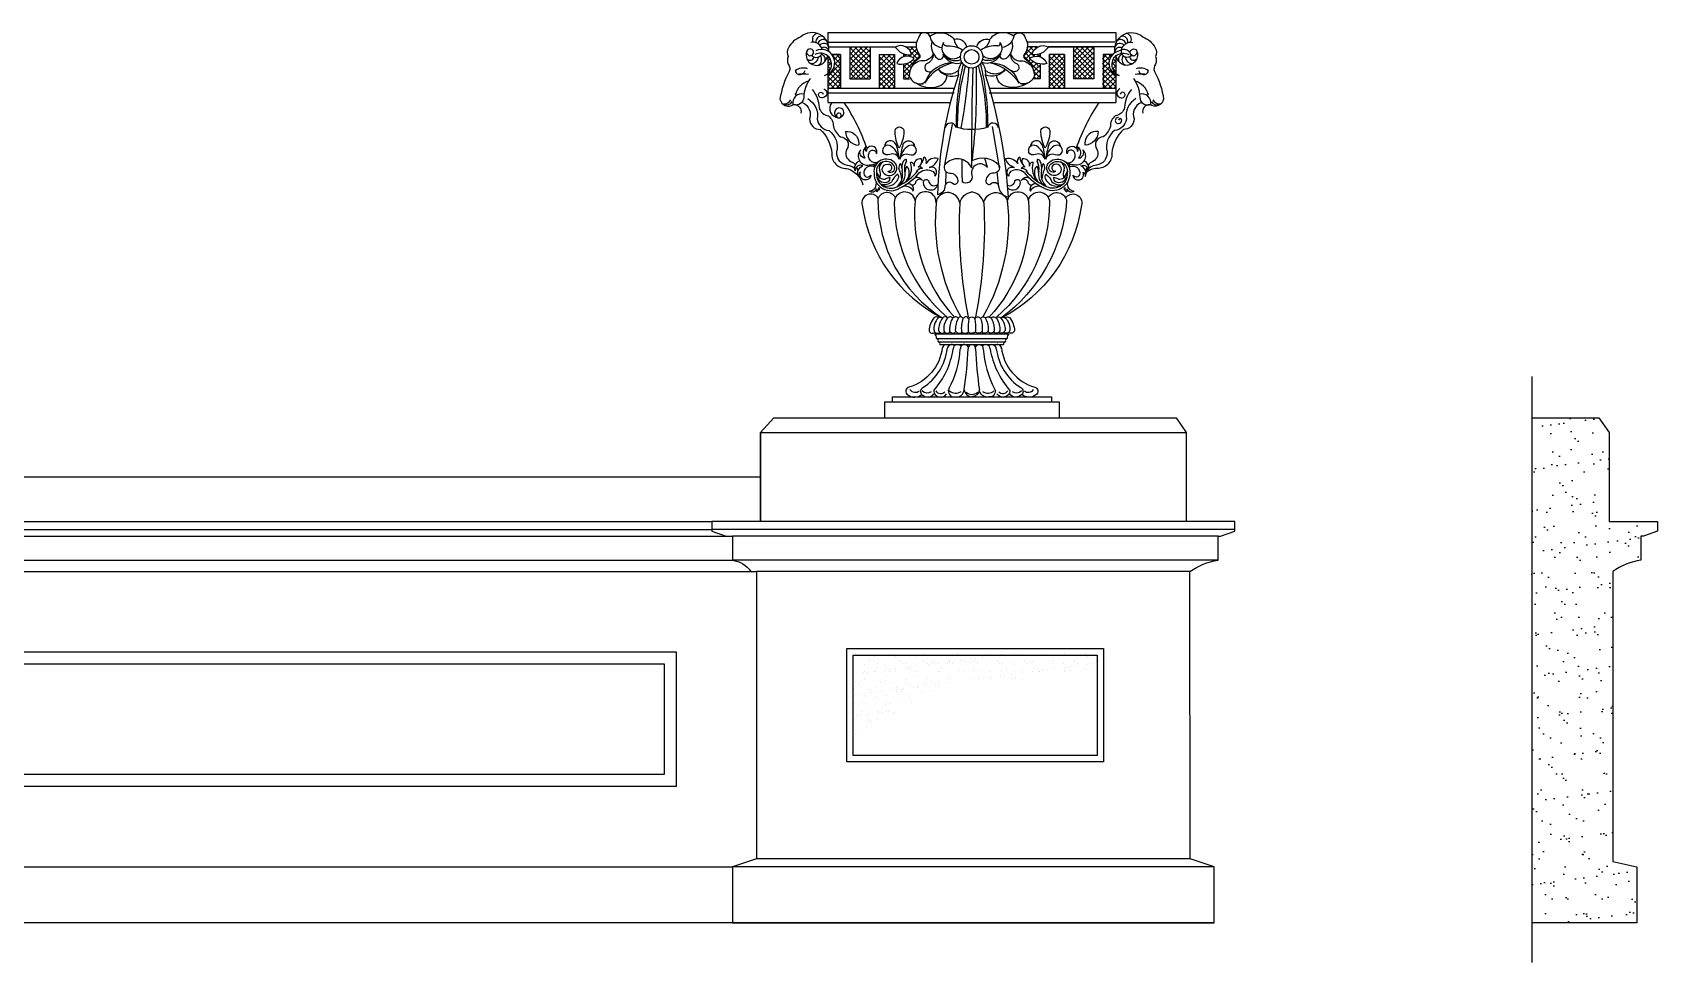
# Model space of a CAD drawing. Extents: x 241 to 4289, y 3278 to 4436.
# Drawn here: x 2265 to 4289, y 3278 to 4436 of the extents above; entities that cross this region are included whole.
import ezdxf

# ---------------------------------------------------------------- set-up
doc = ezdxf.new("R2010")
doc.units = 0
doc.header["$LTSCALE"] = 0.85
doc.header["$MEASUREMENT"] = 0
doc.layers.get('0').update_dxf_attribs({"color": 3, "linetype": 'CONTINUOUS'})
for name, color, linetype in [('2', 2, 'CONTINUOUS'), ('3', 3, 'CONTINUOUS'), ('4', 4, 'CONTINUOUS'), ('7', 7, 'CONTINUOUS')]:
    doc.layers.add(name, color=color, linetype=linetype)

# ---------------------------------------------------------------- blocks, each defined once
blk = doc.blocks.new('*X1')
at = {"color": 0}
for p, q in [((70908.5, 35291.6), (70945.2, 35328.2)), ((70908.5, 35302.2), (70934.6, 35328.2)), ((70908.5, 35312.8), (70924, 35328.2)), ((70908.5, 35323.4), (70913.3, 35328.2)), ((70950.5, 35285.2), (70908.5, 35327.2)), ((70908.5, 35280.9), (70950.5, 35322.9)), ((70950.5, 35295.8), (70918.1, 35328.2)), ((70950.5, 35306.4), (70928.7, 35328.2)), ((70950.5, 35317), (70939.3, 35328.2)), ((70950.5, 35327.6), (70950, 35328.2)), ((70950.5, 35274.6), (70908.5, 35316.6)), ((70908.5, 35270.3), (70950.5, 35312.3)), ((70950.5, 35264), (70908.5, 35306)), ((70942, 35261.9), (70908.5, 35295.4)), ((70910.6, 35261.9), (70950.5, 35301.7)), ((70921.3, 35261.9), (70950.5, 35291.1)), ((70969.5, 35310.1), (70971.6, 35312.2)), ((70969.5, 35299.5), (70982.2, 35312.2)), ((70969.5, 35288.9), (70992.8, 35312.2)), ((70969.5, 35278.3), (71001.1, 35309.9)), ((71001.1, 35277.1), (70969.5, 35308.6)), ((70969.5, 35267.7), (71001.1, 35299.3)), ((71001.1, 35266.5), (70969.5, 35298)), ((70969.5, 35257.1), (71001.1, 35288.6)), ((71001.1, 35255.9), (70969.5, 35287.4)), ((71001.1, 35287.7), (70976.6, 35312.2)), ((71001.1, 35298.3), (70987.2, 35312.2)), ((71001.1, 35308.9), (70997.8, 35312.2)), ((70931.4, 35261.9), (70908.5, 35284.8)), ((70920.8, 35261.9), (70908.5, 35274.2)), ((70910.2, 35261.9), (70908.5, 35263.6)), ((70931.9, 35261.9), (70950.5, 35280.5)), ((70942.5, 35261.9), (70950.5, 35269.9)), ((70969.5, 35246.5), (71001.1, 35278)), ((71001.1, 35245.3), (70969.5, 35276.8)), ((70992.9, 35242.9), (70969.5, 35266.2)), ((70982.3, 35242.9), (70969.5, 35255.6)), ((70976.5, 35242.9), (71001.1, 35267.4)), ((70987.1, 35242.9), (71001.1, 35256.8)), ((70971.6, 35242.9), (70969.5, 35245)), ((70997.7, 35242.9), (71001.1, 35246.2))]:
    blk.add_line(p, q, dxfattribs=at)
blk = doc.blocks.new('*X2')
at = {"color": 0}
for p, q in [((70862.8, 35309.5), (70863.1, 35309.8)), ((70866.8, 35305.3), (70862.8, 35309.3)), ((70862.8, 35298.8), (70867.7, 35303.8)), ((70870.7, 35290.8), (70862.8, 35298.7)), ((70862.8, 35288.2), (70870.4, 35295.9)), ((70862.8, 35267), (70889.5, 35293.8)), ((70868.8, 35282.1), (70862.8, 35288.1)), ((70889.5, 35293.2), (70870.5, 35312.2)), ((70872.7, 35308.7), (70876.1, 35312.2)), ((70889.5, 35272), (70875.6, 35285.9)), ((70876, 35301.5), (70886.7, 35312.2)), ((70876.9, 35291.7), (70889.5, 35304.4)), ((70889.5, 35282.6), (70877, 35295.1)), ((70889.5, 35303.8), (70881.1, 35312.2)), ((70862.8, 35277.6), (70869.7, 35284.5)), ((70862.8, 35256.4), (70889.5, 35283.2)), ((70864.8, 35275.5), (70862.8, 35277.5)), ((70862.8, 35245.8), (70889.5, 35272.6)), ((70886.8, 35242.9), (70862.8, 35266.9)), ((70876.2, 35242.9), (70862.8, 35256.3)), ((70889.5, 35250.7), (70866.7, 35273.5)), ((70870.4, 35242.9), (70889.5, 35261.9)), ((70889.5, 35261.3), (70872, 35278.9)), ((70865.6, 35242.9), (70862.8, 35245.7)), ((70881, 35242.9), (70889.5, 35251.3))]:
    blk.add_line(p, q, dxfattribs=at)
blk = doc.blocks.new('*X3')
at = {"color": 0}
for p, q in [((71028, 35326.2), (71030, 35328.2)), ((71033, 35320.6), (71040.6, 35328.2)), ((71053.9, 35309.1), (71034.8, 35328.2)), ((71036.2, 35313.2), (71046.6, 35323.6)), ((71046.3, 35327.3), (71045.4, 35328.2)), ((71022.6, 35308.6), (71020.1, 35311.1)), ((71020.1, 35275.8), (71053.9, 35309.7)), ((71020.1, 35286.4), (71028.1, 35294.5)), ((71032.5, 35277.5), (71020.1, 35289.9)), ((71020.4, 35307.9), (71025.2, 35312.7)), ((71035.6, 35285), (71026.6, 35294)), ((71033.3, 35308.5), (71029.8, 35312)), ((71031.8, 35308.8), (71034.9, 35311.8)), ((71039.2, 35292), (71034, 35297.2)), ((71049.6, 35302.8), (71034.5, 35317.9)), ((71039.5, 35305.9), (71050, 35316.4)), ((71043.9, 35297.9), (71040, 35301.8)), ((71032, 35267.3), (71020.1, 35279.3)), ((71020.1, 35265.2), (71032.5, 35277.7)), ((71026.9, 35261.9), (71020.1, 35268.7)), ((71027.3, 35261.9), (71032.2, 35266.7))]:
    blk.add_line(p, q, dxfattribs=at)

msp = doc.modelspace()

# ---------------------------------------------------------------- hatches: boundary and pattern name
at = {"layer": '3'}
h = msp.add_hatch(dxfattribs=at)
h.set_pattern_fill('AR-SAND', color=256, scale=20, style=0)
h.set_pattern_definition([(37.5, (2467.82, 152.324), (-1.25987, 38.53648), [0, -30.4, 0, -34, 0, -32.5]), (7.5, (2467.82, 152.324), (35.39553, 56.4429), [0, -16.4, 0, -27.4, 0, -10.5]), (327.5, (2443.22, 152.324), (62.28284, 0.11318), [0, -10, 0, -36, 0, -47]), (317.5, (2443.22, 152.324), (60.1225, 17.5535), [0, -5, 0, -23.6, 0, -27])])
h.paths.add_polyline_path([(4133, 3327.4), (4138.8, 3327.4), (4263.8, 3327.4), (4263.8, 3397.2), (4233.8, 3403.8), (4233.7, 3764.9, -0.127233), (4268.7, 3778.9), (4268.8, 3808.9), (4271.8, 3808.9), (4289.4, 3815.4), (4289.4, 3817.4), (4289.4, 3827.4), (4268.8, 3827.4), (4229.1, 3827.4), (4229.1, 3938.2), (4216.2, 3956.2), (4133, 3956.2)])

# ---------------------------------------------------------------- linework, layer by layer
at = {"color": 7}
for p, q in [((3255.9, 4436.2), (3614.8, 4436.2)), ((3614.8, 4436.2), (3614.8, 4422.8)), ((3257.2, 4418.2), (3340.2, 4418.2)), ((3283.4, 4418.2), (3283.4, 4378.4)), ((3308.6, 4418.2), (3308.6, 4378.4)), ((3353.3, 4418.2), (3366, 4418.2)), ((3530.5, 4418.2), (3583.6, 4418.2)), ((3613.5, 4418.2), (3530.5, 4418.2)), ((3562.2, 4418.2), (3562.2, 4378.4)), ((3587.4, 4418.2), (3587.4, 4378.4)), ((3260.2, 4408.6), (3272, 4408.6)), ((3272, 4408.6), (3260.2, 4408.6)), ((3272, 4408.6), (3272, 4367)), ((3272, 4367), (3272, 4408.6)), ((3320, 4408.6), (3338.9, 4408.6)), ((3320, 4408.6), (3320, 4367)), ((3338.9, 4408.6), (3338.9, 4367)), ((3350.3, 4409.8), (3350.3, 4406)), ((3350.3, 4396.9), (3350.3, 4378.4)), ((3520.4, 4409.8), (3520.4, 4406)), ((3520.4, 4397.5), (3520.4, 4378.4)), ((3550.8, 4408.6), (3531.8, 4408.6)), ((3531.8, 4408.6), (3531.8, 4367)), ((3550.8, 4408.6), (3550.8, 4367)), ((3598.8, 4408.6), (3598.8, 4367)), ((3610.5, 4408.6), (3598.8, 4408.6)), ((3614.8, 4407.3), (3614.8, 4385.3)), ((3255.9, 4383.9), (3255.9, 4367)), ((3283.4, 4378.4), (3308.6, 4378.4)), ((3350.3, 4378.4), (3357.7, 4378.4)), ((3520.4, 4378.4), (3513.1, 4378.4)), ((3587.4, 4378.4), (3562.2, 4378.4)), ((3614.8, 4383.9), (3614.8, 4349.2)), ((3255.9, 4367), (3413.4, 4367)), ((3255.9, 4367), (3272, 4367)), ((3457.1, 4367), (3614.8, 4367)), ((3255.9, 4349.2), (3408.6, 4349.2)), ((3461.9, 4349.2), (3614.8, 4349.2)), ((3388.7, 4061), (3482, 4061)), ((3395.7, 4047.6), (3475, 4047.6)), ((3326.6, 3976.3), (3544.1, 3976.3)), ((3326.6, 3976.3), (3326.6, 3956.2)), ((3336.1, 3982.3), (3534.6, 3982.3)), ((3336.1, 3982.3), (3336.1, 3976.3)), ((3534.6, 3982.3), (3534.6, 3976.3)), ((3544.1, 3976.3), (3544.1, 3956.2)), ((3326.6, 3956.2), (3544.1, 3956.2))]:
    msp.add_line(p, q, dxfattribs=at)
at = {"color": 3}
for p, q in [((3255.9, 4436.2), (3255.9, 4422.8)), ((3257.2, 4424.2), (3366.5, 4424.2)), ((3516.8, 4418.2), (3504.1, 4418.2)), ((3613.5, 4424.2), (3504.2, 4424.2)), ((3255.9, 4407.3), (3255.9, 4385.3)), ((3255.9, 4383.9), (3255.9, 4349.2)), ((3255.9, 4361), (3413.4, 4361)), ((3457.1, 4361), (3614.8, 4361)), ((3401.7, 4271.2), (3411.1, 4321.7)), ((3435.4, 4267.6), (3435.4, 4315.7)), ((3469.8, 4267.6), (3461.2, 4319.2)), ((3454.9, 4267.9), (3451.7, 4279.9)), ((3402.8, 4247.1), (3403.6, 4262.6)), ((3469, 4243.4), (3467, 4262.5)), ((3388.7, 4061), (3482, 4061)), ((3391.3, 4055), (3479.4, 4055)), ((3393.5, 4050.8), (3477.3, 4050.8))]:
    msp.add_line(p, q, dxfattribs=at)
at = {"color": 4}
for p, q in [((3583.6, 4418.2), (3530.5, 4418.2)), ((3509.2, 3982.3), (3534.6, 3982.3)), ((3534.6, 3982.3), (3534.6, 3976.3)), ((3534.6, 3976.3), (3544.1, 3976.3)), ((3544.1, 3976.3), (3544.1, 3956.2))]:
    msp.add_line(p, q, dxfattribs=at)
at = {"color": 3}
for points in [[(3257.2, 4412.3, 0.698115), (3222.4, 4430.7, 0.182246), (3207, 4417.1, 0.252132), (3206.7, 4406.3, 0.203754), (3206.7, 4396.9, -0.258142), (3207.9, 4387.5, 0.090131), (3196.4, 4353.1, 0.535416), (3213.3, 4346.4, -0.515483), (3222.4, 4335.6, 0.776751)], [(3383.2, 4431.5, 0.769716), (3369, 4429.4, 0.31729), (3369, 4410.3, -0.505376), (3369.3, 4403.7, 0.238903), (3357.3, 4382.2, 0.375464), (3374.7, 4372.4, 0.816443)], [(3383.2, 4431.5, -0.416713), (3413.3, 4427.5, -1.695575)], [(3487.5, 4431.5, 0.416713), (3457.5, 4427.5, 1.695575)], [(3487.5, 4431.5, -0.769716), (3501.7, 4429.4, -0.31729), (3501.7, 4410.3, 0.505376), (3501.4, 4403.7, -0.238903), (3513.4, 4382.2, -0.375464), (3496.1, 4372.4, -0.816443)], [(3235.7, 4407.5, 1.562062), (3229.6, 4412.6, 1.037774), (3255, 4405.3, 0.026028), (3255.9, 4407.3, 0.182246)], [(3248.8, 4415.1, 0.412394), (3234.7, 4423.9, 0.799921)], [(3360.2, 4408.4, 0.527088), (3340, 4418, 0.273136), (3360.2, 4408.4, 2.306218)], [(3383.2, 4431.5, 0.34571), (3397.9, 4417.6)], [(3385.7, 4425.2, 0.317319), (3392.6, 4404, 0.838972), (3399.5, 4409.4, -1.664776)], [(3402.9, 4419.4, -0.422481), (3400.3, 4423.6, 0.418627), (3402.2, 4407.9, 0.401495), (3421.2, 4406.9)], [(3402.9, 4419.4, -0.180095), (3423.9, 4414.5, -1.585024)], [(3429.3, 4418.2, 0.420014), (3413.3, 4427.5, -0.15798)], [(3413.3, 4427.5, 0.202371), (3419.4, 4416.7)], [(3441.4, 4418.2, -0.433233), (3458, 4427.4, 0.15798)], [(3441.4, 4418.2, -0.420014), (3457.5, 4427.5, 0.15798)], [(3467.9, 4419.4, 0.180095), (3446.9, 4414.5, 1.585024)], [(3467.9, 4419.4, 0.422481), (3470.5, 4423.6, -0.418627), (3468.6, 4407.9, -0.426053), (3448.7, 4407.6)], [(3457.5, 4427.5, -0.202371), (3451.3, 4416.7)], [(3485, 4425.2, -0.317319), (3478.1, 4404, -0.838972), (3471.3, 4409.4, 1.664776)], [(3487.5, 4431.5, -0.34571), (3472.8, 4417.6)], [(3510.6, 4408.4, -0.527088), (3530.8, 4418, -0.273136), (3510.6, 4408.4, -2.306218)], [(3631.8, 4411.6, 0.423687), (3619.5, 4413.2, 0.842691), (3618.8, 4382.5, -3.428824)], [(3635.1, 4407.5, -1.562062), (3641.1, 4412.6, -1.037774), (3615.7, 4405.3, -0.026028), (3614.8, 4407.3, -0.182246)], [(3634.7, 4407.7, -0.777916), (3621.8, 4414.2, -0.434299), (3636, 4423.9, -0.799921)], [(3236, 4407.7, 0.579509), (3248.7, 4410.2, 0.434299)], [(3251.9, 4382.5, 0.526111), (3255.9, 4407.3, 0.280422), (3239.9, 4408.7, 4.253763)], [(3363.5, 4403.7, 0.527088), (3342, 4397.4, 0.273136), (3363.5, 4403.7, 2.306218)], [(3387.2, 4410, -0.385952), (3371.7, 4401, 0.170735), (3360, 4393, 1.960451)], [(3411.8, 4398.4, 0.3081), (3377.6, 4375.5, -0.401261), (3366, 4373.2, 0.225835), (3392.6, 4369.1, 0.379932), (3404.2, 4383)], [(3411.8, 4398.4, 0.19454), (3376.6, 4373.2, 1.817414)], [(3387.5, 4409.4, -0.314907), (3378.8, 4397.1, 1.040155), (3386.3, 4388.8, -0.404423)], [(3423.1, 4398.7, 0.204204), (3418.6, 4383.5, 0.07361), (3392.8, 4234)], [(3399.4, 4409.8, 0.402467), (3423.1, 4398.7)], [(3399.5, 4410.7, 0.396774), (3421.7, 4402.5, -0.20194)], [(3424.5, 4396.7, 0.063781), (3415.8, 4318.1, 4.631788)], [(3427.2, 4394.3, 0.069716), (3417.3, 4318.3, 1.0531)], [(3431.4, 4392.3), (3431.4, 4392.7, -0.028754), (3421.7, 4317, 1.204115)], [(3440.6, 4393, -0.035866), (3435.6, 4276.7)], [(3443.3, 4395, -0.070368), (3453.4, 4318.3, -1.0531)], [(3446, 4397.3, -0.064303), (3454.9, 4318.1, -4.631788)], [(3447.4, 4399, -0.209261), (3452.1, 4383.5, -0.060198), (3480.6, 4231.5)], [(3471.3, 4409.8, -0.402467), (3447.7, 4398.7)], [(3471.2, 4410.7, -0.396774), (3449.1, 4402.5, 0.20194)], [(3458.9, 4398.4, -0.3081), (3493.2, 4375.5, 0.401261), (3504.7, 4373.2, -0.225835), (3478.1, 4369.1, -0.379932), (3466.5, 4383)], [(3459, 4398.4, -0.19454), (3494.1, 4373.2, -1.817414)], [(3483.2, 4409.4, 0.314907), (3491.9, 4397.1, -1.040155), (3484.4, 4388.8, 0.404423)], [(3483.5, 4410, 0.385952), (3499.1, 4401, -0.170735), (3510.7, 4393, -1.960451)], [(3507.2, 4403.7, -0.527088), (3528.7, 4397.4, -0.273136), (3507.2, 4403.7, -2.306218)], [(3618.8, 4382.5, -0.526111), (3614.8, 4407.3, -0.280422), (3630.8, 4408.7, -4.253763)], [(3234, 4379, 0.150469), (3226.1, 4355.4, -0.520532), (3213.3, 4346.4, -1.383463)], [(3393.3, 4390.9, 0.454904), (3419.2, 4389.9, -2.525875)], [(3393.6, 4390.5, 0.362756), (3418.6, 4383.5)], [(3477.5, 4390.9, -0.454904), (3451.5, 4389.9, 2.525875)], [(3477.2, 4390.5, -0.362756), (3452.1, 4383.5)], [(3636.8, 4379, -0.150469), (3644.6, 4355.4, 0.520532), (3657.4, 4346.4, 1.383463)], [(3231, 4353.8, -0.316564), (3242.8, 4328.2, 0.328985), (3257.5, 4314, -0.303365), (3267, 4287.5, 0.405765), (3280.2, 4271, -0.133765), (3289.5, 4267.2, 7.49622)], [(3236.6, 4365.3, -0.151567), (3245.2, 4342.9, 0.314244), (3256.7, 4332.3, -0.242755), (3262.9, 4319, 0.14303), (3271.7, 4306.1, -0.620501), (3279.7, 4290.8, 0.42627), (3284.7, 4275.7, -0.127515), (3290.3, 4271, 0.990016)], [(3251.1, 4365.9, -1.032996), (3246.5, 4355.4, -0.556007), (3245.8, 4361.3, -0.593494), (3250.4, 4359.3, 0.909286)], [(3639.7, 4353.8, 0.316564), (3627.9, 4328.2, -0.328985), (3613.2, 4314, 0.303365), (3603.8, 4287.5, -0.405765), (3590.5, 4271, 0.210212), (3577.3, 4263.2, -7.49622)], [(3634.1, 4365.3, 0.151567), (3625.6, 4342.9, -0.314244), (3614.1, 4332.3, 0.242755), (3607.9, 4319, -0.14303), (3599, 4306.1, 0.620501), (3591.1, 4290.8, -0.42627), (3586.1, 4275.7, 0.127515), (3580.4, 4271, -0.990016)], [(3619.7, 4365.9, 1.032996), (3624.3, 4355.4, 0.556007), (3624.9, 4361.3, 0.593494), (3620.3, 4359.3, -0.909286)], [(3224.8, 4348.8, -0.383956), (3233.3, 4328.5, 0.414259), (3246.5, 4315.4, -0.193136), (3260.9, 4285.8, 0.434322), (3279.3, 4266.8, -0.152743), (3293.6, 4258.1, 1.016255)], [(3260.4, 4348.2, 0.566866), (3268.8, 4330.1, 0.462314), (3275.9, 4336.8, 0.759984), (3265.1, 4339.2, 0.46677), (3268.8, 4330.1, 1.08221), (3270.2, 4335.8, 0.924035), (3268.8, 4330.1, 1.797408)], [(3278, 4312.9, -0.437418), (3294.8, 4298.3, 0.033641), (3294.2, 4295.7, 0.206643)], [(3278, 4312.9, 0.392999), (3294.2, 4295.7, 0.042492)], [(3344.9, 4292.1, -0.113981), (3339.7, 4312.2, -1.094531), (3350.8, 4312.8, -0.127423), (3344.9, 4292.1, 0.430897)], [(3415.4, 4318.6, 0.146979), (3454.9, 4318.5)], [(3526.7, 4292.1, -0.113981), (3521.5, 4312.2, -1.094531), (3532.6, 4312.8, -0.127423), (3526.7, 4292.1, 0.430897)], [(3592.7, 4312.9, 0.437418), (3576, 4298.3, -0.033641), (3576.5, 4295.7, -0.206643)], [(3592.7, 4312.9, -0.392999), (3576.5, 4295.7, -0.042492)], [(3618.1, 4330.4, 1.045287), (3618.1, 4322.7, 0.411458), (3622.1, 4327, 0.965736), (3618.1, 4327, -57.369477)], [(3318.3, 4274.6, -0.654979), (3307.3, 4286.1, -0.891982), (3316.6, 4285.2, 1.187657), (3303.7, 4288.1, -0.335423), (3304, 4294.2, 0.445601), (3302.3, 4279.9, -0.580109), (3297, 4290.1, 0.741388), (3307.8, 4271.3, 0.170439), (3318.3, 4274.6, -0.217324)], [(3341, 4296.5, -0.054265), (3344.6, 4278.4, 0.475968), (3333.1, 4284.3, -0.393855), (3324.4, 4287.1)], [(3341, 4296.5, 0.790569), (3326.4, 4294.4, 1.088717)], [(3349.5, 4296.5, 0.054265), (3345.9, 4278.4, -0.475968), (3357.4, 4284.3, 0.393855), (3366.1, 4287.1)], [(3349.5, 4296.5, -0.790569), (3364.1, 4294.4, -1.088717)], [(3522.8, 4296.5, -0.054265), (3526.4, 4278.4, 0.475968), (3514.8, 4284.3, -0.393855), (3506.1, 4287.1)], [(3522.8, 4296.5, 0.790569), (3508.2, 4294.4, 1.088717)], [(3531.2, 4296.5, 0.054265), (3527.7, 4278.4, -0.475968), (3539.2, 4284.3, 0.393855), (3547.9, 4287.1)], [(3531.2, 4296.5, -0.790569), (3545.8, 4294.4, -1.088717)], [(3552.5, 4274.6, 0.654979), (3563.5, 4286.1, 0.891982), (3554.1, 4285.2, -1.187657), (3567, 4288.1, 0.335423), (3566.7, 4294.2, -0.445601), (3568.4, 4279.9, 0.580109), (3573.7, 4290.1, -0.742406), (3562.9, 4271.3, -0.172288), (3552.5, 4274.6, 0.217324)], [(3314.3, 4268.4, 0.554379), (3300.9, 4262.3, 0.891982), (3309.5, 4258.4, -1.187657), (3296.9, 4262.3, 0.335423), (3294.1, 4256.8, -0.445601), (3299.7, 4270.1, 0.580109), (3290, 4263.8, -0.389121), (3295.7, 4276.4, -0.35347)], [(3312.3, 4271.8, -0.144661), (3314.9, 4270, 0.217324)], [(3324.8, 4262, 1.009069), (3340.2, 4273.1, 0.767075), (3313.7, 4261.2)], [(3330.9, 4263.4, 0.947668), (3338, 4271.1, 0.770798), (3316.6, 4261.7, 0.770798)], [(3324.8, 4262, -0.684361), (3331.8, 4272)], [(3389.3, 4257.3, 0.899797), (3382.1, 4267.9, 0.264096), (3393.3, 4279.3, 0.33534), (3378.3, 4273)], [(3435.4, 4267.6, 0.557604), (3401.7, 4271.2, 0.563841), (3407.8, 4261.2, -0.396774), (3417.9, 4251.6, -0.52071), (3412.4, 4247.2, 0.744688), (3401.7, 4243.4, -0.346628), (3392.8, 4234)], [(3423.1, 4278.1, 0.006368), (3423.2, 4250.1)], [(3454.9, 4267.9, 0.846844), (3435.4, 4258.6, -0.713777), (3423.2, 4250.1, -3.061018)], [(3435.6, 4276.7, -0.343974), (3469.1, 4271.2, -0.563841), (3463, 4261.2, 0.396774), (3452.8, 4251.6, 0.52071), (3458.4, 4247.2, -0.744688), (3469, 4243.4, 0.323404), (3480.6, 4231.5)], [(3481.4, 4257.3, -0.899797), (3488.7, 4267.9, -0.264096), (3477.5, 4279.3, -0.33534), (3492.4, 4273)], [(3545.9, 4262, -1.009069), (3530.5, 4273.1, -0.757462), (3557.3, 4261.2)], [(3539.8, 4263.4, -0.947668), (3532.7, 4271.1, -0.789255), (3554.1, 4261)], [(3545.9, 4262, 0.684361), (3538.9, 4272)], [(3558.2, 4271.8, 0.092114), (3556, 4269.7, -0.217324)], [(3556.5, 4268.4, -0.554379), (3569.8, 4262.3, -0.891982), (3561.2, 4258.4, 1.187657), (3573.9, 4262.3, -0.335423), (3576.7, 4256.8, 0.445601), (3571.1, 4270.1, -0.580109), (3580.7, 4263.8, 0.389121), (3575, 4276.4, 0.35347)], [(3291.7, 4268.6, -0.072362), (3292.9, 4264.6, 0.990016)], [(3294, 4257.6, -0.112923), (3299.7, 4246.5, 1.016255)], [(3313.7, 4261.2, 0.625313), (3345.9, 4242.7, -0.105644)], [(3316.7, 4261, 0.625313), (3344.2, 4245.2, 0.625313)], [(3343.1, 4259.8, 0.135691), (3335.5, 4250.2, -0.298129), (3321.8, 4247.3, -3.617444)], [(3370.3, 4262, -0.3008), (3387.1, 4263.1, -0.22074), (3389.3, 4257.3, 1.078465)], [(3500.4, 4262, 0.3008), (3483.6, 4263.1, 0.22074), (3481.4, 4257.3, -1.078465)], [(3557.3, 4261.2, -0.618233), (3524.8, 4242.7, 0.105644)], [(3554.1, 4261, -0.625313), (3526.5, 4245.2, -0.625313)], [(3527.7, 4259.8, -0.135691), (3535.2, 4250.2, 0.298129), (3548.9, 4247.3, 3.617444)], [(3579, 4268.6, 0.072362), (3577.8, 4264.6, -0.990016)], [(3340.3, 4230.5, 0.666575), (3318.4, 4228.6, 0.256714), (3399, 4080.4)], [(3364.8, 4226.5, 0.935945), (3338.8, 4224.3, 0.221478), (3404.5, 4081.8, -2.853176)], [(3390.8, 4224, 0.976333), (3364.8, 4226.5, 0.211681), (3414.1, 4081.1, -1.772424)], [(3420.4, 4224, 0.764093), (3391.2, 4227.2, 0.157342), (3421.5, 4082, 3.331183)], [(3420.4, 4224, -0.30918), (3435.4, 4237.6, -1.148105)], [(3450.3, 4224, 0.30918), (3435.4, 4237.6, 1.148105)], [(3450.3, 4224, -0.764093), (3479.6, 4227.2, -0.157342), (3449.2, 4082, -3.331183)], [(3420.4, 4224, 0.061288), (3430.8, 4082, 0.656633)], [(3450.3, 4224, -0.061288), (3439.9, 4082, -0.656633)], [(3393.4, 4080.6, 0.223709), (3388.4, 4064.2, 0.428542), (3395.7, 4062.6, -0.309223)], [(3405, 4080.5, 0.529766), (3399, 4080.4, 0.181087), (3394, 4065.5, 0.603508), (3401.3, 4063, -0.4607)], [(3411.6, 4080.7, 0.504037), (3404.7, 4080, 0.199463), (3400.6, 4064.5, 0.559176), (3408.2, 4063.2, 2.236066)], [(3418.5, 4080.6, 0.452972), (3411.1, 4080, 0.152871), (3407.7, 4064.2, 0.502567), (3415.2, 4063.3, -0.428787)], [(3424.6, 4080.2, 0.671783), (3417.8, 4079.2, 0.134751), (3414.9, 4064.1, 0.403369), (3423.5, 4062.9, 0.512875)], [(3431.5, 4079.2, 0.670565), (3424.6, 4080.2, 0.134453), (3422.6, 4063.8, 0.440198), (3431.2, 4063.5, -0.464361)], [(3431.5, 4079.2, 0.053753), (3430.7, 4065.8, 0.504137), (3435.4, 4061.7, 0.748412)], [(3431.5, 4079.2, -0.742886), (3439.2, 4079.2, -0.147522)], [(3439.2, 4079.2, -0.053753), (3440, 4065.8, -0.504137), (3435.4, 4061.7, -0.748412)], [(3439.2, 4079.2, -0.670565), (3446.1, 4080.2, -0.134453), (3448.1, 4063.8, -0.440198), (3439.5, 4063.5, 0.464361)], [(3374.4, 3994.1, 0.506904), (3373.2, 3985.4, 0.475576), (3388.1, 3986.1)]]:
    msp.add_lwpolyline(points, format="xyb", dxfattribs=at)
at = {"color": 4}
for points in [[(3613.7, 4411.1, -0.718606), (3648.4, 4430.7, -0.182246), (3663.8, 4417.1, -0.252132), (3664.1, 4406.3, -0.203754), (3664.1, 4396.9, 0.258142), (3662.9, 4387.5, -0.090131), (3674.3, 4353.1, -0.535416), (3657.4, 4346.4, 0.515483), (3648.4, 4335.6, -0.776751)], [(3645.9, 4348.8, 0.383956), (3637.4, 4328.5, -0.414259), (3624.3, 4315.4, 0.193136), (3609.8, 4285.8, -0.434322), (3591.4, 4266.8, 0.191988), (3577.6, 4261.6, -1.016255)], [(3551.9, 4229.8, -0.865855), (3572, 4221.2, -0.244496), (3471.7, 4080.4)], [(3476.7, 4081.2, -0.325449), (3482.2, 4081.2, -0.172736), (3488.5, 4064.8, -0.629198), (3481.6, 4063.1, -0.356663)], [(3472.2, 4043.6, 0.304118), (3513.7, 3994.6, -0.672059), (3515.3, 3984.9, -0.34984), (3497.5, 3985.4, -0.193915)]]:
    msp.add_lwpolyline(points, format="xyb", dxfattribs=at)
at = {"color": 3}
msp.add_lwpolyline([(3436.5, 4392), (3435.2, 4347.7), (3435.4, 4315.7)], dxfattribs=at)
at = {"color": 7}
for points in [[(3318.8, 4229.8, 0.865855), (3298.8, 4221.2, 0.244496), (3399, 4080.4)], [(3479.9, 4224, -0.976333), (3505.9, 4226.5, -0.211681), (3456.7, 4081.1, 1.772424)], [(3505.9, 4226.5, -0.925938), (3532.2, 4224.3, -0.215364), (3466.2, 4081.8, 2.853176)], [(3530.6, 4230.6, -0.742728), (3553.5, 4225.8, -0.216966), (3471.7, 4080.4)], [(3394.1, 4081.2, 0.325449), (3388.5, 4081.2, 0.172736), (3382.2, 4064.8, 0.629198), (3389.1, 4063.1, 0.356663)], [(3399, 4080.4, 0.429324), (3393.4, 4080.6)], [(3446.1, 4080.2, -0.671783), (3453, 4079.2, -0.134751), (3455.8, 4064.1, -0.403369), (3447.3, 4062.9, -0.512875)], [(3452.2, 4080.6, -0.452972), (3459.7, 4080, -0.152871), (3463.1, 4064.2, -0.502567), (3455.5, 4063.3, 0.428787)], [(3459.1, 4080.7, -0.504037), (3466, 4080, -0.199463), (3470.1, 4064.5, -0.559176), (3462.5, 4063.2, -2.236066)], [(3465.7, 4080.5, -0.529766), (3471.7, 4080.4, -0.181087), (3476.8, 4065.5, -0.603508), (3469.4, 4063, 0.4607)], [(3471.7, 4080.4, -0.429324), (3477.4, 4080.6)], [(3477.4, 4080.6, -0.223709), (3482.4, 4064.2, -0.428542), (3475, 4062.6, 0.309223)], [(3398.5, 4043.6, -0.304118), (3357, 3994.6, 0.672059), (3355.5, 3984.9, 0.34984), (3373.2, 3985.4, 0.193915)], [(3388.1, 3990.5, 0.418223), (3394.8, 3982.3, 0.297316), (3404, 3986.2)], [(3406.9, 3992.4, 0.578765), (3414.2, 3982.3, 0.431297), (3426, 3991.4)], [(3426, 3991.4, 0.365941), (3435.4, 3982.3, 1.076134)], [(3444.7, 3991.1, -0.356991), (3435.4, 3982.3, -1.076134)], [(3463.8, 3992.4, -0.578765), (3456.5, 3982.3, -0.431297), (3444.7, 3991.4)], [(3482.6, 3990.5, -0.418223), (3475.9, 3982.3, -0.297316), (3466.7, 3986.2)], [(3496.3, 3994.1, -0.506904), (3497.5, 3985.4, -0.475576), (3482.6, 3986.1)]]:
    msp.add_lwpolyline(points, format="xyb", dxfattribs=at)
at = {"color": 3}
for radius in [13.9, 9.12]:
    msp.add_circle((3435.1, 4405.8), radius, dxfattribs=at)
for centre, radius, start, end in [((3244.1, 4427.9), 7.36, 98.3917, 210.0324), ((3626.7, 4427.9), 7.36, 329.9676, 81.6083), ((3234.2, 4411.9), 4.6, 170.8404, 294.4425), ((3248, 4398.5), 16.6, 298.677, 114.995), ((3247.9, 4424.7), 6.83, 78.2387, 188.9866), ((3250.2, 4420.4), 6.96, 53.1393, 161.8843), ((3251.2, 4416.4), 6.27, 16.5303, 142.0596), ((3251.2, 4411.5), 6.25, 7.5436, 117.2722), ((3619.6, 4411.4), 6.29, 63.2785, 184.7231), ((3619.6, 4416.4), 6.27, 37.9404, 163.4697), ((3620.5, 4420.4), 6.96, 18.1157, 126.8607), ((3622.9, 4424.7), 6.83, 351.0134, 101.7613), ((3636.6, 4411.9), 4.6, 245.5575, 9.1596), ((3233.8, 4406.6), 4.99, 218.9917, 345.5184), ((3235.3, 4406.5), 9.12, 269.9011, 353.7614), ((3240.3, 4402.5), 8.02, 298.7266, 35.8037), ((3246.9, 4402.9), 5.93, 335.2309, 80.0034), ((3623.8, 4402.9), 5.93, 99.9966, 204.7691), ((3630.4, 4402.5), 8.02, 144.1963, 241.2734), ((3635.5, 4406.5), 9.12, 186.2386, 270.0989), ((3636.9, 4406.6), 4.99, 194.4816, 321.0083), ((3225.6, 4375.2), 16.7, 71.6591, 128.3405), ((3238.9, 4352.7), 24.1, 106.6779, 165.5211), ((3219.9, 4388.4), 4.14, 175.4823, 261.2989), ((3221, 4391.3), 7.41, 257.5796, 340.4885), ((3225.4, 4345.8), 38.7, 80.2325, 98.0066), ((3631.8, 4352.7), 24.1, 14.4789, 73.3221), ((3645.4, 4345.8), 38.7, 81.9934, 99.7675), ((3645.2, 4375.2), 16.7, 51.6595, 108.3409), ((3649.8, 4391.3), 7.41, 199.5115, 282.4204), ((3650.9, 4388.4), 4.14, 278.7011, 4.5177), ((3201.4, 4356.6), 9.43, 267.4073, 333.852), ((3223.5, 4348.4), 11.3, 74.4069, 189.7632), ((3215.8, 4359.6), 0.418, 17.5376, 268.6765), ((3647.2, 4348.4), 11.3, 350.2368, 105.5931), ((3654.9, 4359.6), 0.418, 271.3235, 162.4624), ((3669.3, 4356.6), 9.43, 206.148, 272.5927), ((3204.7, 4353.8), 7.78, 245.0952, 332.8504), ((3666, 4353.8), 7.78, 207.1496, 294.9048), ((3409.1, 4316.4), 6.97, 17.3033, 170.0734), ((3461.7, 4316.4), 6.97, 9.9266, 162.6967), ((3330.8, 4289.1), 6.72, 60.3035, 197.1575), ((3321.6, 4275.4), 23.2, 7.5703, 57.404), ((3368.9, 4275.4), 23.2, 122.596, 172.4297), ((3359.7, 4289.1), 6.72, 342.8425, 119.6965), ((3512.5, 4289.1), 6.72, 60.3035, 197.1575), ((3503.4, 4275.4), 23.2, 7.5703, 57.404), ((3550.6, 4275.4), 23.2, 122.596, 172.4297), ((3541.5, 4289.1), 6.72, 342.8425, 119.6965), ((3328.5, 4267.4), 8.42, 116.0363, 197.5327), ((3331.4, 4267.7), 4.29, 263.5914, 84.4004), ((3350.3, 4268.3), 5.93, 129.8175, 192.6725), ((3336.6, 4266.6), 11.7, 2.873, 32.1045), ((3365.2, 4267.8), 17.1, 149.8107, 191.1604), ((3354, 4273.8), 4.34, 87.928, 143.8474), ((3367.9, 4266.8), 16.5, 148.2999, 191.0225), ((3337.3, 4267.1), 22.9, 311.7047, 18.7959), ((3347.6, 4277.4), 6.55, 329.8652, 6.9346), ((3359.3, 4270.1), 4.35, 355.2613, 94.7864), ((3370.9, 4271.5), 7.43, 77.2175, 193.8922), ((3365.3, 4275.7), 7.83, 295.8714, 22.9863), ((3358.9, 4282.7), 16.9, 319.3552, 354.6334), ((3372.1, 4275.5), 6.72, 337.786, 56.5543), ((3498.7, 4275.5), 6.72, 123.4457, 202.214), ((3511.8, 4282.7), 16.9, 185.3666, 220.6448), ((3505.4, 4275.7), 7.83, 157.0137, 244.1286), ((3499.9, 4271.5), 7.43, 346.1078, 102.7825), ((3511.4, 4270.1), 4.35, 85.2136, 184.7387), ((3533.5, 4267.1), 22.9, 161.2041, 228.2953), ((3523.1, 4277.4), 6.55, 173.0654, 210.1348), ((3516.8, 4273.8), 4.34, 36.1526, 92.072), ((3502.8, 4266.8), 16.5, 348.9775, 31.7001), ((3505.5, 4267.8), 17.1, 348.8396, 30.1893), ((3534.2, 4266.6), 11.7, 147.8955, 177.127), ((3520.4, 4268.3), 5.93, 347.3275, 50.1825), ((3539.4, 4267.7), 4.29, 95.5996, 276.4086), ((3542.2, 4267.4), 8.42, 342.4673, 63.9637), ((3325.2, 4263.8), 8.52, 185.8385, 242.2969), ((3327, 4259.8), 10.3, 196.2045, 295.593), ((3325.9, 4262.4), 8.83, 190.924, 279.4115), ((3307.3, 4259.4), 14.3, 347.0078, 22.5264), ((3329.6, 4260.1), 15.3, 242.6485, 344.4219), ((3355.8, 4176.2), 82.5, 105.6737, 110.1554), ((3327.5, 4255.1), 6, 309.3421, 5.6676), ((3329.8, 4259.3), 19.4, 308.2843, 15.4273), ((3340.3, 4256.8), 4.13, 349.5064, 47.391), ((3304, 4249.1), 44.3, 5.3607, 23.7612), ((3312.4, 4310.2), 72.4, 296.4155, 320.2441), ((3336, 4259.3), 16.3, 303.7169, 15.2669), ((3312.4, 4310.2), 75.4, 296.4155, 320.2441), ((3365, 4262.4), 12.9, 146.2453, 182.5441), ((3340.1, 4261.9), 17.2, 315.8693, 14.2446), ((3344.9, 4260), 13.4, 27.2404, 45.5722), ((3367.3, 4247.9), 7.66, 32.4711, 133.508), ((3370.3, 4248.2), 5.2, 48.436, 154.1658), ((3372.6, 4259.9), 6.91, 78.6853, 168.6508), ((3370.1, 4264.4), 4.44, 30.1719, 108.3157), ((3378.6, 4248.8), 4.11, 43.8161, 165.8523), ((3388.4, 4252.2), 6.83, 183.9988, 315.0922), ((3482.3, 4252.2), 6.83, 246.11, 356.0012), ((3492.1, 4248.8), 4.11, 14.1477, 136.1839), ((3500.6, 4264.4), 4.44, 71.6843, 149.8281), ((3498.1, 4259.9), 6.91, 11.3492, 101.3147), ((3503.4, 4247.9), 7.66, 46.492, 147.5289), ((3500.4, 4248.2), 5.2, 25.8342, 131.564), ((3558.4, 4310.2), 75.4, 219.7559, 243.5845), ((3558.4, 4310.2), 72.4, 219.7559, 243.5845), ((3530.6, 4261.9), 17.2, 165.7554, 224.1307), ((3525.8, 4260), 13.4, 134.4278, 152.7596), ((3505.7, 4262.4), 12.9, 357.4559, 33.7547), ((3534.7, 4259.3), 16.3, 164.7331, 236.2831), ((3541, 4259.3), 19.4, 164.5727, 231.7157), ((3566.7, 4249.1), 44.3, 156.2388, 174.6393), ((3530.5, 4256.8), 4.13, 132.609, 190.4936), ((3541.1, 4260.1), 15.3, 195.5781, 297.3515), ((3543.2, 4255.1), 6, 174.3324, 230.6579), ((3514.9, 4176.2), 82.5, 69.8446, 74.3263), ((3543.8, 4259.8), 10.3, 244.407, 343.7955), ((3544.8, 4262.4), 8.83, 260.5885, 349.076), ((3563.4, 4259.4), 14.3, 157.4736, 192.9922), ((3545.6, 4263.8), 8.52, 297.7031, 354.1615), ((3307.6, 4247.7), 8.91, 270.5987, 17.8486), ((3311.2, 4243.4), 5.78, 232.669, 342.1723), ((3313, 4239.5), 4.32, 335.0225, 29.3854), ((3313.4, 4242.5), 5.99, 305.2156, 6.098), ((3317.7, 4241.1), 2.71, 336.2381, 50.5715), ((3352.3, 4232.8), 11.9, 30.2371, 109.4788), ((3356.5, 4241.2), 6.42, 335.4518, 127.5338), ((3361.6, 4250.6), 4.05, 241.9145, 357.908), ((3384.1, 4249.5), 9.44, 178.119, 346.5419), ((3486.6, 4249.5), 9.44, 223.3633, 1.881), ((3509.1, 4250.6), 4.05, 182.092, 298.0855), ((3514.2, 4241.2), 6.42, 52.4662, 204.5482), ((3518.4, 4232.8), 11.9, 70.5212, 149.7629), ((3553.1, 4241.1), 2.71, 129.4285, 203.7619), ((3557.3, 4242.5), 5.99, 173.902, 234.7844), ((3557.8, 4239.5), 4.32, 150.6146, 204.9775), ((3559.5, 4243.4), 5.78, 197.8277, 307.331), ((3563.1, 4247.7), 8.91, 169.5218, 269.4013), ((3338.6, 4050.4), 66.7, 302.4449, 353.0986), ((3312.7, 4056.8), 100.5, 318.6303, 351.6708), ((3295.7, 4050.8), 125.6, 332.3102, 356.1334), ((2922.7, 4063.5), 508.4, 351.8495, 357.6112), ((3938.3, 4061.8), 498.6, 182.2423, 188.1532), ((3575, 4050.8), 125.6, 183.8666, 207.6898), ((3365.1, 3996.6), 8.45, 217.1329, 306.4098), ((3380.1, 3996.5), 9.02, 223.9772, 304.9178), ((3396.5, 3993.6), 7.09, 212.5836, 317.34), ((3415.5, 3998.6), 11.5, 227.4907, 304.5955), ((3435.4, 3996.1), 10.5, 226.503, 313.497)]:
    msp.add_arc(centre, radius, start, end, dxfattribs=at)
at = {"color": 7}
for centre, radius, start, end in [((3061.3, 4206.9), 257.9, 19.1831, 33.4848), ((3808.8, 4206.9), 257.9, 146.5152, 160.6883), ((3385.3, 4056), 6.07, 350.0971, 56.1017), ((3390.6, 4052.2), 3.12, 334.0463, 63.4437), ((3393.3, 4048.4), 2.56, 341.6123, 67.2329), ((3477.4, 4048.4), 2.56, 112.7671, 198.3877), ((3480.1, 4052.2), 3.12, 116.5563, 205.9537), ((3403.5, 4042.3), 5.11, 55.9345, 180.0041), ((3410.7, 4041.7), 5.91, 55.8972, 173.9103), ((3417.5, 4042.3), 5.38, 37.5, 180.2068), ((3426.2, 4042.6), 5.12, 23.6511, 182.8359), ((3435.4, 4042.9), 4.71, 352.7785, 187.2215), ((3444.5, 4042.2), 5.2, 1.0631, 152.45), ((3452.7, 4042.2), 5.42, 1.4758, 140.6791), ((3459.9, 4041.5), 6.04, 8.0049, 122.1875), ((3563.1, 4060.2), 106.5, 189.7085, 220.8976), ((3532.1, 4050.4), 66.7, 186.9014, 237.5551), ((3406.1, 3990.1), 0.747, 141.7182, 193.907), ((3455.2, 3998.6), 11.5, 235.4045, 312.5093), ((3464.6, 3990.1), 0.747, 346.093, 38.2818), ((3474.2, 3993.6), 7.09, 222.66, 327.4164), ((3490.7, 3996.5), 9.02, 235.0822, 316.0228), ((3505.6, 3996.6), 8.45, 233.5902, 322.8671)]:
    msp.add_arc(centre, radius, start, end, dxfattribs=at)
at = {"color": 4}
for centre, radius, start, end in [((3477.4, 4048.4), 2.56, 112.7671, 198.3877), ((3480.1, 4052.2), 3.12, 116.5563, 205.9537), ((3485.4, 4056), 6.07, 123.8983, 189.9029), ((3466.9, 4042.1), 5.52, 2.5006, 125.7971)]:
    msp.add_arc(centre, radius, start, end, dxfattribs=at)
at = {"layer": '2'}
msp.add_line((3737.3, 3327.4), (266.9, 3327.4), dxfattribs=at)
at = {"layer": '3'}
for p, q in [((4133, 4007.7), (4133, 3278.1)), ((3172, 3938.2), (3702.5, 3938.2)), ((867.1, 3808.9), (3129.3, 3808.9)), ((892.5, 3817.4), (3111.7, 3817.4)), ((3742.3, 3808.9), (3137.1, 3808.9)), ((867.1, 3778.9), (3137.1, 3778.9)), ((3707.1, 3764.9), (3167.1, 3764.9)), ((3286.6, 3650.2), (3286.6, 3650.2)), ((3287.1, 3658.2), (3287.1, 3658.2)), ((3291, 3663.3), (3291, 3663.3)), ((3301.2, 3649.2), (3301.2, 3649.2)), ((3306.3, 3655.1), (3306.3, 3655.1)), ((3308.1, 3653.5), (3308.1, 3653.5)), ((3313.5, 3653), (3313.5, 3653)), ((3314.1, 3659.1), (3314.1, 3659.1)), ((3316.8, 3645.5), (3316.8, 3645.5)), ((3317.8, 3650.3), (3317.8, 3650.3)), ((3326.8, 3649.1), (3326.8, 3649.1)), ((3338.2, 3662.2), (3338.2, 3662.2)), ((3340.3, 3659.5), (3340.3, 3659.5)), ((3340.5, 3643.9), (3340.5, 3643.9)), ((3344.7, 3653), (3344.7, 3653)), ((3346.9, 3654.3), (3346.9, 3654.3)), ((3348.9, 3650.3), (3348.9, 3650.3)), ((3353.8, 3650.1), (3353.8, 3650.1)), ((3354.1, 3645.7), (3354.1, 3645.7)), ((3356.8, 3645.1), (3356.8, 3645.1)), ((3358.7, 3643.5), (3358.7, 3643.5)), ((3359.3, 3646.4), (3359.3, 3646.4)), ((3365.9, 3659.3), (3365.9, 3659.3)), ((3367.4, 3647.5), (3367.4, 3647.5)), ((3375.8, 3653.1), (3375.8, 3653.1)), ((3376.9, 3663), (3376.9, 3663)), ((3380, 3650.4), (3380, 3650.4)), ((3380, 3650.4), (3380, 3650.4)), ((3381, 3649.2), (3381, 3649.2)), ((3386.2, 3649.9), (3386.2, 3649.9)), ((3386.9, 3653.9), (3386.9, 3653.9)), ((3388.7, 3652.2), (3388.7, 3652.2)), ((3392.9, 3660.3), (3392.9, 3660.3)), ((3394.3, 3651), (3394.3, 3651)), ((3397.4, 3644.3), (3397.4, 3644.3)), ((3405.6, 3650.3), (3405.6, 3650.3)), ((3407, 3653.1), (3407, 3653.1)), ((3407.9, 3652.8), (3407.9, 3652.8)), ((3411.2, 3650.5), (3411.2, 3650.5)), ((3413.1, 3653.5), (3413.1, 3653.5)), ((3417, 3662.7), (3417, 3662.7)), ((3418.8, 3661), (3418.8, 3661)), ((3419.1, 3660.6), (3419.1, 3660.6)), ((3421.3, 3654.5), (3421.3, 3654.5)), ((3427.5, 3653), (3427.5, 3653)), ((3432.6, 3651.3), (3432.6, 3651.3)), ((3434.8, 3656.3), (3434.8, 3656.3)), ((3437.5, 3643.9), (3437.5, 3643.9)), ((3438.1, 3653.2), (3438.1, 3653.2)), ((3440, 3657), (3440, 3657)), ((3442.3, 3650.5), (3442.3, 3650.5)), ((3444.6, 3660.5), (3444.6, 3660.5)), ((3448.2, 3658.1), (3448.2, 3658.1)), ((3457.6, 3661.8), (3457.6, 3661.8)), ((3458.8, 3651.6), (3458.8, 3651.6)), ((3461.8, 3659.9), (3461.8, 3659.9)), ((3467, 3660.6), (3467, 3660.6)), ((3467.5, 3652.7), (3467.5, 3652.7)), ((3469.2, 3653.3), (3469.2, 3653.3)), ((3469.4, 3651), (3469.4, 3651)), ((3471.7, 3661.5), (3471.7, 3661.5)), ((3473.5, 3650.6), (3473.5, 3650.6)), ((3475.1, 3661.6), (3475.1, 3661.6)), ((3484.3, 3651.5), (3484.3, 3651.5)), ((3488.7, 3663.4), (3488.7, 3663.4)), ((3497.6, 3661.5), (3497.6, 3661.5)), ((3497.8, 3661.8), (3497.8, 3661.8)), ((3499.4, 3659.8), (3499.4, 3659.8)), ((3500.4, 3653.3), (3500.4, 3653.3)), ((3504.6, 3650.6), (3504.6, 3650.6)), ((3508.1, 3651.8), (3508.1, 3651.8)), ((3511.4, 3652.5), (3511.4, 3652.5)), ((3523.4, 3661.7), (3523.4, 3661.7)), ((3531.5, 3653.4), (3531.5, 3653.4)), ((3535.7, 3650.7), (3535.7, 3650.7)), ((3537.5, 3652.8), (3537.5, 3652.8)), ((3538.1, 3644), (3538.1, 3644)), ((3538.2, 3660.6), (3538.2, 3660.6)), ((3548.1, 3651.5), (3548.1, 3651.5)), ((3550, 3649.8), (3550, 3649.8)), ((3550.4, 3662.7), (3550.4, 3662.7)), ((3551.1, 3643.4), (3551.1, 3643.4)), ((3551.7, 3645.8), (3551.7, 3645.8)), ((3556.9, 3646.5), (3556.9, 3646.5)), ((3562.7, 3653.4), (3562.7, 3653.4)), ((3563.1, 3652.7), (3563.1, 3652.7)), ((3565.1, 3647.6), (3565.1, 3647.6)), ((3566.9, 3650.7), (3566.9, 3650.7)), ((3576.6, 3663), (3576.6, 3663)), ((3577.2, 3643.7), (3577.2, 3643.7)), ((3578.2, 3660.2), (3578.2, 3660.2)), ((3578.6, 3649.4), (3578.6, 3649.4)), ((3580, 3658.6), (3580, 3658.6)), ((3583.8, 3650.1), (3583.8, 3650.1)), ((3588.7, 3650.6), (3588.7, 3650.6)), ((3590.1, 3653.6), (3590.1, 3653.6)), ((3592, 3651.1), (3592, 3651.1)), ((3593.8, 3653.5), (3593.8, 3653.5)), ((3286.7, 3636.8), (3286.7, 3636.8)), ((3286.8, 3636.7), (3286.8, 3636.7)), ((3287.7, 3638.9), (3287.7, 3638.9)), ((3290.5, 3627.9), (3290.5, 3627.9)), ((3294.7, 3625.2), (3294.7, 3625.2)), ((3296.7, 3627.6), (3296.7, 3627.6)), ((3298.6, 3625.9), (3298.6, 3625.9)), ((3300.2, 3638.6), (3300.2, 3638.6)), ((3301.8, 3640.6), (3301.8, 3640.6)), ((3301.9, 3630), (3301.9, 3630)), ((3305.5, 3639.3), (3305.5, 3639.3)), ((3313.6, 3640.4), (3313.6, 3640.4)), ((3314.8, 3639.9), (3314.8, 3639.9)), ((3321.6, 3627.9), (3321.6, 3627.9)), ((3325.8, 3625.2), (3325.8, 3625.2)), ((3326.8, 3636.4), (3326.8, 3636.4)), ((3327.2, 3642.2), (3327.2, 3642.2)), ((3327.4, 3629.8), (3327.4, 3629.8)), ((3328.6, 3634.7), (3328.6, 3634.7)), ((3332.4, 3642.8), (3332.4, 3642.8)), ((3332.9, 3640.6), (3332.9, 3640.6)), ((3337.3, 3626.7), (3337.3, 3626.7)), ((3340.9, 3640.2), (3340.9, 3640.2)), ((3352.8, 3628), (3352.8, 3628)), ((3354.5, 3630.8), (3354.5, 3630.8)), ((3357, 3625.3), (3357, 3625.3)), ((3364.1, 3640.7), (3364.1, 3640.7)), ((3366.5, 3640.1), (3366.5, 3640.1)), ((3367.4, 3635.5), (3367.4, 3635.5)), ((3377.3, 3626.4), (3377.3, 3626.4)), ((3379.2, 3624.7), (3379.2, 3624.7)), ((3380.6, 3631.2), (3380.6, 3631.2)), ((3383.9, 3628), (3383.9, 3628)), ((3388.1, 3625.4), (3388.1, 3625.4)), ((3390.2, 3624.6), (3390.2, 3624.6)), ((3393.5, 3641), (3393.5, 3641)), ((3395.2, 3640.7), (3395.2, 3640.7)), ((3395.4, 3625.3), (3395.4, 3625.3)), ((3403.6, 3626.3), (3403.6, 3626.3)), ((3406.2, 3631), (3406.2, 3631)), ((3407.4, 3635.1), (3407.4, 3635.1)), ((3409.2, 3633.4), (3409.2, 3633.4)), ((3419.7, 3641.4), (3419.7, 3641.4)), ((3426.4, 3640.8), (3426.4, 3640.8)), ((3433.2, 3632), (3433.2, 3632)), ((3439.3, 3642.2), (3439.3, 3642.2)), ((3444.1, 3631.7), (3444.1, 3631.7)), ((3445.3, 3641.3), (3445.3, 3641.3)), ((3448, 3634.3), (3448, 3634.3)), ((3449.3, 3632.3), (3449.3, 3632.3)), ((3457.4, 3633.4), (3457.4, 3633.4)), ((3457.5, 3640.8), (3457.5, 3640.8)), ((3459.4, 3632.3), (3459.4, 3632.3)), ((3471, 3635.2), (3471, 3635.2)), ((3472.3, 3642.2), (3472.3, 3642.2)), ((3476.2, 3635.9), (3476.2, 3635.9)), ((3478.1, 3643), (3478.1, 3643)), ((3484.3, 3637), (3484.3, 3637)), ((3485, 3632.2), (3485, 3632.2)), ((3488, 3633.9), (3488, 3633.9)), ((3488.6, 3640.9), (3488.6, 3640.9)), ((3489.9, 3632.2), (3489.9, 3632.2)), ((3497.9, 3638.7), (3497.9, 3638.7)), ((3498.5, 3642.6), (3498.5, 3642.6)), ((3511.2, 3640.5), (3511.2, 3640.5)), ((3518.1, 3642.7), (3518.1, 3642.7)), ((3519.8, 3641), (3519.8, 3641)), ((3519.9, 3641), (3519.9, 3641)), ((3524, 3642.4), (3524, 3642.4)), ((3524.8, 3642.3), (3524.8, 3642.3)), ((3530, 3643), (3530, 3643)), ((3550.9, 3641), (3550.9, 3641)), ((3558.7, 3641.8), (3558.7, 3641.8)), ((3582.1, 3641.1), (3582.1, 3641.1)), ((3287.8, 3611.1), (3287.8, 3611.1)), ((3288.4, 3619.6), (3288.4, 3619.6)), ((3295.9, 3612.1), (3295.9, 3612.1)), ((3298.6, 3602.8), (3298.6, 3602.8)), ((3302.5, 3610.7), (3302.5, 3610.7)), ((3307.3, 3617.9), (3307.3, 3617.9)), ((3309.5, 3613.9), (3309.5, 3613.9)), ((3309.9, 3615.5), (3309.9, 3615.5)), ((3314.7, 3614.6), (3314.7, 3614.6)), ((3315.4, 3620.6), (3315.4, 3620.6)), ((3317.2, 3608.8), (3317.2, 3608.8)), ((3319.1, 3607.1), (3319.1, 3607.1)), ((3322.8, 3615.7), (3322.8, 3615.7)), ((3328.1, 3610.6), (3328.1, 3610.6)), ((3329.7, 3602.9), (3329.7, 3602.9)), ((3336.4, 3617.5), (3336.4, 3617.5)), ((3341, 3615.6), (3341, 3615.6)), ((3341.6, 3620.9), (3341.6, 3620.9)), ((3341.6, 3618.2), (3341.6, 3618.2)), ((3347.3, 3617.6), (3347.3, 3617.6)), ((3349.1, 3615.9), (3349.1, 3615.9)), ((3349.7, 3619.2), (3349.7, 3619.2)), ((3355.1, 3611.6), (3355.1, 3611.6)), ((3357.8, 3607.9), (3357.8, 3607.9)), ((3360.8, 3602.9), (3360.8, 3602.9)), ((3363.3, 3621), (3363.3, 3621)), ((3367.1, 3620.8), (3367.1, 3620.8)), ((3368.5, 3621.7), (3368.5, 3621.7)), ((3372.2, 3615.6), (3372.2, 3615.6)), ((3376.6, 3622.8), (3376.6, 3622.8)), ((3387.9, 3616.7), (3387.9, 3616.7)), ((3394.2, 3621.8), (3394.2, 3621.8)), ((3286.8, 3590.4), (3286.8, 3590.4)), ((3287.1, 3600), (3287.1, 3600)), ((3289, 3600.4), (3289, 3600.4)), ((3289, 3598.3), (3289, 3598.3)), ((3291.8, 3585.7), (3291.8, 3585.7)), ((3297, 3586.4), (3297, 3586.4)), ((3297.7, 3590.4), (3297.7, 3590.4)), ((3302.8, 3600.1), (3302.8, 3600.1)), ((3303.1, 3591.4), (3303.1, 3591.4)), ((3305.1, 3587.5), (3305.1, 3587.5)), ((3316, 3601.3), (3316, 3601.3)), ((3318, 3590.5), (3318, 3590.5)), ((3318.7, 3589.3), (3318.7, 3589.3)), ((3323.9, 3589.9), (3323.9, 3589.9)), ((3327.8, 3599.1), (3327.8, 3599.1)), ((3328.7, 3591.3), (3328.7, 3591.3)), ((3332, 3591), (3332, 3591)), ((3333.9, 3600.2), (3333.9, 3600.2)), ((3337.7, 3590), (3337.7, 3590)), ((3339.5, 3588.3), (3339.5, 3588.3)), ((3342.2, 3601.7), (3342.2, 3601.7)), ((3288.1, 3562.8), (3288.1, 3562.8)), ((3289.6, 3581.1), (3289.6, 3581.1)), ((3294.9, 3565.4), (3294.9, 3565.4)), ((3303.8, 3572.2), (3303.8, 3572.2)), ((3306.6, 3577.8), (3306.6, 3577.8)), ((3307.6, 3581.3), (3307.6, 3581.3)), ((3309.5, 3579.6), (3309.5, 3579.6)), ((3310.8, 3575.1), (3310.8, 3575.1)), ((3316.6, 3582.1), (3316.6, 3582.1)), ((3287.4, 3559.2), (3287.4, 3559.2)), ((3290.3, 3561.8), (3290.3, 3561.8)), ((3707.8, 3407.2), (3166.8, 3407.2))]:
    msp.add_line(p, q, dxfattribs=at)
for points in [[(952.1, 3649.9), (3052.3, 3649.9), (3052.3, 3512.2), (952.1, 3512.2)], [(3287.6, 3660.9), (3591.5, 3660.9), (3591.5, 3535.9), (3287.6, 3535.9)]]:
    msp.add_lwpolyline(points, close=True, dxfattribs=at)
at = {"layer": '4'}
for p, q in [((832.2, 3882.8), (3172, 3882.8)), ((892.5, 3827.4), (3111.7, 3827.4)), ((844, 3764.9), (3160.2, 3764.9)), ((866.9, 3397.2), (3137.3, 3397.2)), ((3737.3, 3397.2), (3137.3, 3397.2))]:
    msp.add_line(p, q, dxfattribs=at)
msp.add_lwpolyline([(3172, 3827.4), (3172, 3938.2), (3188.7, 3956.2), (3689.7, 3956.2), (3702.5, 3938.2), (3702.5, 3827.4)], dxfattribs=at)
for points in [[(4133, 3956.2), (4216.2, 3956.2), (4229.1, 3938.2), (4229.1, 3827.4), (4229.1, 3827.4), (4268.8, 3827.4), (4289.4, 3827.4), (4289.4, 3817.4), (4289.4, 3815.4), (4289.4, 3815.4), (4271.8, 3808.9), (4268.8, 3808.9), (4268.7, 3778.9, 0.127233), (4233.7, 3764.9), (4233.7, 3764.9), (4233.8, 3403.8), (4263.8, 3397.2), (4263.8, 3327.4), (4138.8, 3327.4), (4133, 3327.4)], [(3137.1, 3808.9), (3137.1, 3778.9), (3137.1, 3778.9, -0.220832), (3160.2, 3764.9), (3167.1, 3764.9), (3167.3, 3407.3), (3137.3, 3397.2), (3137.3, 3327.4), (3612.3, 3327.4), (3737.3, 3327.4), (3737.3, 3397.2), (3707.3, 3407.3), (3707.1, 3764.9), (3707.1, 3764.9, -0.127233), (3742.1, 3778.9), (3742.3, 3808.9), (3745.2, 3808.9), (3762.9, 3815.4), (3762.9, 3815.4), (3762.9, 3817.4), (3762.9, 3827.4), (3742.3, 3827.4), (3612.3, 3827.4), (3137.3, 3827.4), (3137.3, 3827.3), (3111.7, 3827.4), (3111.7, 3817.4), (3111.7, 3815.4), (3111.7, 3815.4), (3129.3, 3808.9), (3137.1, 3808.9)]]:
    msp.add_lwpolyline(points, format="xyb", dxfattribs=at)
at = {"layer": '7'}
for p, q in [((3172, 3938.2), (3172, 3827.4)), ((3762.9, 3817.4), (3111.7, 3817.4)), ((3742.1, 3778.9), (3137.1, 3778.9))]:
    msp.add_line(p, q, dxfattribs=at)
for points in [[(937.1, 3664.9), (3067.3, 3664.9), (3067.3, 3497.2), (937.1, 3497.2)], [(3279.6, 3668.9), (3599.5, 3668.9), (3599.5, 3527.9), (3279.6, 3527.9)]]:
    msp.add_lwpolyline(points, close=True, dxfattribs=at)

# ---------------------------------------------------------------- block references
at = {"color": 3, "yscale": 0.6, "zscale": 0.6}
for name, p, xscale in [('*X1', (-39261.7, -16778.7), 0.6), ('*X3', (-39261.7, -16778.7), 0.6), ('*X3', (46131.9, -16778.7), -0.6), ('*X1', (46131.9, -16778.7), -0.6), ('*X2', (-39261.7, -16778.7), 0.6), ('*X2', (46131.9, -16778.7), -0.6)]:
    msp.add_blockref(name, p, dxfattribs=dict(at, xscale=xscale))

doc.saveas('drawing.dxf')
